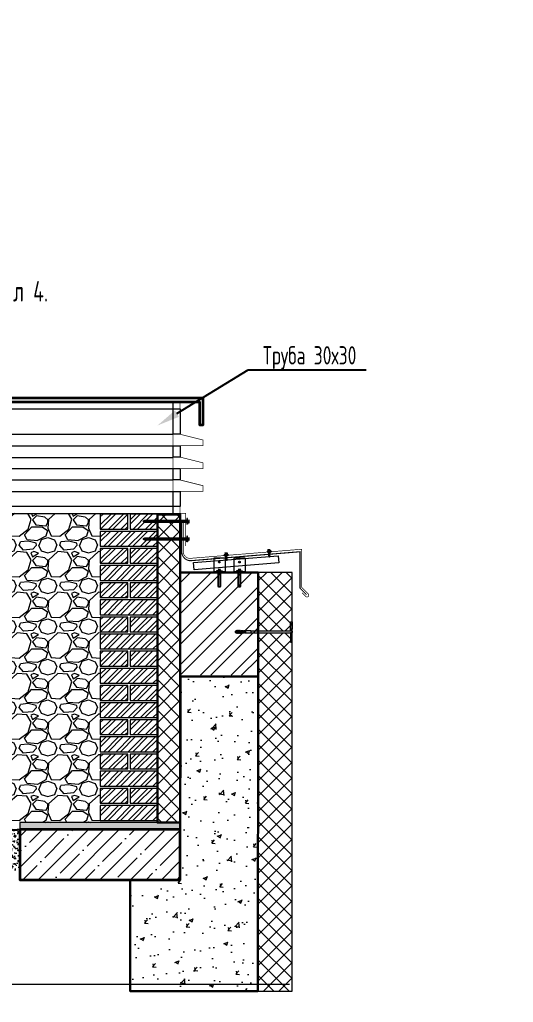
# Model space of a CAD drawing. Header units: millimetres. Extents: x -136099598 to 11807193, y 0 to 779331.
# Drawn here: x 839937 to 842098, y 371520 to 375821 of the extents above; entities that cross this region are included whole.
import ezdxf
from ezdxf import colors
from ezdxf.entities.mleader import LeaderData, LeaderLine
from ezdxf.math import Vec2, Vec3

# ---------------------------------------------------------------- set-up
doc = ezdxf.new("R2010")
doc.units = ezdxf.units.MM
doc.header["$MEASUREMENT"] = 0
doc.set_wipeout_variables(frame=1)
doc.linetypes.add('HIDDEN', pattern=[6, 4, -2])
doc.layers.get('0').update_dxf_attribs({"color": 250, "lineweight": 9})
for name, color, linetype, lineweight in [('28. АР_ФАСАД', 7, 'Continuous', 9), ('_0', 250, 'Continuous', 9), ('TN-ГИДРОИЗОЛЯЦИЯ БИТУМАЯ ВЕРХНЯЯ', 32, 'Continuous', 15), ('TN-МЕТАЛЛ КОНСТРУКЦИИ', 162, 'Continuous', 35), ('АР_стены', 250, 'Continuous', 30), ('АР_Тонкие', 250, 'Continuous', 5), ('Контуры', 7, 'Continuous', 9), ('Марки окон', 7, 'Continuous', 9), ('Общие ребра', 7, 'Continuous', 9), ('Штриховка в сечении', 7, 'Continuous', 18)]:
    doc.layers.add(name, color=color, linetype=linetype, lineweight=lineweight)
doc.styles.add('ISOCPEUR', font='isocpeur.ttf', dxfattribs={"width": 0.7})
pattern_1 = [(45, (895997.245, 627189.7), (-26.9407684, 26.9407684), []), (45, (895997.245, 627208.75), (-26.9407684, 26.9407684), [])]
pattern_2 = [(45, (895997.245, 627339.7), (-26.9407684, 26.9407684), []), (45, (895997.245, 627358.75), (-26.9407684, 26.9407684), [])]
pattern_3 = [(45, (895997.245, 627489.7), (-26.9407684, 26.9407684), []), (45, (895997.245, 627508.75), (-26.9407684, 26.9407684), [])]
pattern_4 = [(45, (895997.245, 627639.7), (-26.9407684, 26.9407684), []), (45, (895997.245, 627658.75), (-26.9407684, 26.9407684), [])]
pattern_5 = [(45, (895997.245, 627789.7), (-26.9407684, 26.9407684), []), (45, (895997.245, 627808.75), (-26.9407684, 26.9407684), [])]
pattern_6 = [(45, (895997.245, 627939.7), (-26.9407684, 26.9407684), []), (45, (895997.245, 627958.75), (-26.9407684, 26.9407684), [])]
pattern_7 = [(45, (895997.245, 628089.7), (-26.9407684, 26.9407684), []), (45, (895997.245, 628108.75), (-26.9407684, 26.9407684), [])]
pattern_8 = [(45, (895997.245, 628239.7), (-26.9407684, 26.9407684), []), (45, (895997.245, 628258.75), (-26.9407684, 26.9407684), [])]
pattern_9 = [(45, (895997.245, 628389.7), (-26.9407684, 26.9407684), []), (45, (895997.245, 628408.75), (-26.9407684, 26.9407684), [])]

# ---------------------------------------------------------------- blocks, each defined once
blk = doc.blocks.new('A$C430a6075')
for p, q in [((254.7, -25.9), (254.7, -37.1)), ((254.7, -102.8), (254.7, -114))]:
    blk.add_line(p, q)
for points in [[(249.9, -36.5), (61.8, -36.5), (56.8, -33.5), (56.8, -29.5), (61.8, -26.5), (249.9, -26.5)], [(252.9, -34.5), (62.3, -34.5), (58.8, -32.4), (58.8, -30.6), (62.3, -28.5), (252.9, -28.5)], [(249.9, -113.4), (61.8, -113.4), (56.8, -110.5), (56.8, -106.4), (61.8, -103.4), (249.9, -103.4)], [(252.9, -111.4), (62.3, -111.4), (58.8, -109.3), (58.8, -107.6), (62.3, -105.4), (252.9, -105.4)]]:
    blk.add_lwpolyline(points)
at = {"ltscale": 3}
for points in [[(249.9, -26.5), (249.9, -19.5), (246.5, -19.5), (246.5, -23)], [(249.9, -36.5), (249.9, -43.5), (246.5, -43.5), (246.5, -40)], [(249.9, -103.4), (249.9, -96.4), (246.5, -96.4), (246.5, -99.9)], [(249.9, -113.4), (249.9, -120.5), (246.5, -120.5), (246.5, -117)]]:
    blk.add_lwpolyline(points, dxfattribs=at)
for points in [[(255.9, -37.1), (255.9, -25.9), (254.7, -25.9), (252.9, -28.5), (252.9, -34.5), (254.7, -37.1)], [(255.9, -114), (255.9, -102.8), (254.7, -102.8), (252.9, -105.4), (252.9, -111.4), (254.7, -114)]]:
    blk.add_lwpolyline(points, close=True)
at = {"layer": 'TN-МЕТАЛЛ КОНСТРУКЦИИ', "color": 0, "const_width": 3}
blk.add_lwpolyline([(241.5, -139.8), (241.5, 3.1), (0, 3.1)], dxfattribs=at)
blk = doc.blocks.new('A$C6506a271')
for p, q in [((273.8, 92.8), (269.6, 91.1)), ((269.6, 91.1), (287.6, 92.7)), ((269.7, 90.5), (269.6, 91.1)), ((269.7, 90.5), (287.7, 92)), ((269.9, 90.5), (270.2, 87.8)), ((269.9, 90.5), (270.2, 87.8)), ((270.2, 87.8), (287.6, 89.3)), ((278.4, 94.6), (272.4, 94.1)), ((272.4, 94.1), (272.5, 92.7)), ((272.5, 92.7), (284.5, 93.8)), ((273.2, 99.5), (282.6, 100.3)), ((273.2, 99.5), (273.7, 94.2)), ((275.9, 85.7), (282.1, 88.4)), ((275.9, 85.7), (277, 87)), ((277, 87), (276.9, 88.4)), ((277, 87), (280.9, 88.3)), ((277.1, 85.8), (281, 87.1)), ((277.9, 99.9), (278.4, 94.6)), ((278.4, 94.6), (284.4, 95.1)), ((280.9, 88.3), (280.9, 88.8)), ((282.1, 88.4), (280.9, 88.3)), ((282.1, 88.4), (281, 87.1)), ((281.2, 85.4), (281, 87.1)), ((282.6, 100.3), (282.9, 96.2)), ((282.6, 100.3), (283, 95)), ((282.6, 100.3), (283, 95)), ((283.2, 93.7), (287.6, 92.7)), ((284.4, 95.1), (284.5, 93.8)), ((287.4, 92), (287.6, 89.3)), ((287.7, 92), (287.6, 92.7)), ((86.3, 77.7), (82.1, 76)), ((82.1, 76), (100.1, 77.6)), ((82.1, 75.4), (100.1, 76.9)), ((82.1, 75.4), (82.1, 76)), ((82.4, 75.4), (82.6, 72.7)), ((82.4, 75.4), (82.6, 72.7)), ((82.6, 72.7), (100.1, 74.2)), ((90.8, 79.5), (84.8, 78.9)), ((84.8, 78.9), (84.9, 77.6)), ((84.9, 77.6), (96.9, 78.7)), ((85.7, 84.4), (95, 85.2)), ((85.7, 84.4), (86.2, 79.1)), ((88.4, 70.6), (94.6, 73.3)), ((88.4, 70.6), (89.5, 71.9)), ((88.4, 70.6), (89.6, 70.7)), ((88.6, 67.6), (94.8, 70.4)), ((88.6, 67.6), (89.7, 68.9)), ((88.6, 67.6), (89.8, 67.7)), ((88.9, 64.7), (95.1, 67.4)), ((88.9, 64.7), (90, 66)), ((88.9, 64.7), (90.1, 64.8)), ((89.1, 61.8), (95.3, 64.5)), ((89.1, 61.8), (90.2, 63.1)), ((89.1, 61.8), (90.3, 61.9)), ((89.5, 71.9), (89.3, 73.3)), ((89.5, 71.9), (93.4, 73.2)), ((89.6, 70.7), (93.5, 72)), ((89.7, 68.9), (89.6, 70.7)), ((89.7, 68.9), (93.6, 70.3)), ((89.8, 67.7), (93.7, 69.1)), ((90, 66), (89.8, 67.7)), ((90, 66), (93.9, 67.3)), ((90.1, 64.8), (94, 66.1)), ((90.2, 63.1), (90.1, 64.8)), ((90.2, 63.1), (94.2, 64.4)), ((90.3, 61.9), (94.3, 63.2)), ((91.1, 52.7), (90.3, 61.9)), ((90.4, 84.8), (90.8, 79.5)), ((91.1, 52.7), (90.6, 59.3)), ((90.7, 58), (92, 58.1)), ((90.8, 79.5), (96.8, 80)), ((91.1, 52.7), (91.8, 52.8)), ((93.3, 51.5), (91.1, 52.7)), ((91.8, 52.8), (92, 58.1)), ((91.8, 52.8), (93.3, 51.5)), ((92.8, 59.8), (92, 58.1)), ((92.8, 60.3), (95.6, 61.6)), ((92.8, 60.3), (94.4, 61.4)), ((92.8, 60.3), (94.5, 60.3)), ((94.7, 58.4), (92.8, 59.8)), ((93.4, 73.2), (93.3, 73.6)), ((95.1, 53), (93.3, 51.5)), ((94.6, 73.3), (93.4, 73.2)), ((94.6, 73.3), (93.5, 72)), ((93.6, 70.3), (93.5, 72)), ((94.8, 70.4), (93.6, 70.3)), ((94.8, 70.4), (93.7, 69.1)), ((93.9, 67.3), (93.7, 69.1)), ((95.1, 67.4), (93.9, 67.3)), ((95.1, 67.4), (94, 66.1)), ((94.2, 64.4), (94, 66.1)), ((95.3, 64.5), (94.2, 64.4)), ((95.3, 64.5), (94.3, 63.2)), ((94.4, 61.4), (94.3, 63.2)), ((95.6, 61.6), (94.4, 61.4)), ((95.6, 61.6), (94.5, 60.3)), ((95.1, 53), (94.5, 60.3)), ((95, 85.2), (95.4, 81.1)), ((95, 85.2), (95.5, 79.9)), ((95, 85.2), (95.5, 79.9)), ((95.6, 78.6), (100.1, 77.6)), ((96.8, 80), (96.9, 78.7)), ((99.8, 76.9), (100.1, 74.2)), ((100.1, 76.9), (100.1, 77.6)), ((275.9, 85.7), (277.1, 85.8)), ((276.2, 82.7), (282.4, 85.5)), ((276.2, 82.7), (277.3, 84)), ((276.2, 82.7), (277.4, 82.9)), ((276.4, 79.8), (282.6, 82.5)), ((276.4, 79.8), (277.5, 81.1)), ((276.4, 79.8), (277.6, 79.9)), ((276.7, 76.9), (282.9, 79.6)), ((276.7, 76.9), (277.8, 78.2)), ((276.7, 76.9), (277.9, 77)), ((277.3, 84), (277.1, 85.8)), ((277.3, 84), (281.2, 85.4)), ((277.4, 82.9), (281.3, 84.2)), ((277.5, 81.1), (277.4, 82.9)), ((277.5, 81.1), (281.5, 82.4)), ((277.6, 79.9), (281.6, 81.2)), ((277.8, 78.2), (277.6, 79.9)), ((277.8, 78.2), (281.7, 79.5)), ((277.9, 77), (281.8, 78.3)), ((278.7, 67.8), (277.9, 77)), ((278.7, 67.8), (278.1, 74.5)), ((278.2, 73.1), (279.6, 73.2)), ((278.7, 67.8), (279.4, 67.9)), ((280.8, 66.6), (278.7, 67.8)), ((279.4, 67.9), (279.6, 73.2)), ((279.4, 67.9), (280.8, 66.6)), ((280.4, 74.9), (279.6, 73.2)), ((280.3, 75.4), (283.2, 76.7)), ((280.3, 75.4), (282, 76.6)), ((280.3, 75.4), (282.1, 75.4)), ((282.2, 73.5), (280.4, 74.9)), ((282.7, 68.1), (280.8, 66.6)), ((282.4, 85.5), (281.2, 85.4)), ((282.4, 85.5), (281.3, 84.2)), ((281.5, 82.4), (281.3, 84.2)), ((282.6, 82.5), (281.5, 82.4)), ((282.6, 82.5), (281.6, 81.2)), ((281.7, 79.5), (281.6, 81.2)), ((282.9, 79.6), (281.7, 79.5)), ((282.9, 79.6), (281.8, 78.3)), ((282, 76.6), (281.8, 78.3)), ((283.2, 76.7), (282, 76.6)), ((283.2, 76.7), (282.1, 75.4)), ((282.7, 68.1), (282.1, 75.4)), ((86.2, 2.4), (36.2, 2.4)), ((55.6, 11.5), (66.8, 11.5)), ((173.8, 2.4), (123.8, 2.4)), ((143.2, 11.5), (154.4, 11.5))]:
    blk.add_line(p, q)
at = {"linetype": 'HIDDEN', "ltscale": 25}
for p, q in [((86.2, 62.4), (36.2, 62.4)), ((36.2, 62.4), (36.2, -0.1)), ((86.2, 62.4), (86.2, -0.1)), ((173.8, 62.4), (123.8, 62.4)), ((123.8, 62.4), (123.8, -0.1)), ((173.8, 62.4), (173.8, -0.1))]:
    blk.add_line(p, q, dxfattribs=at)
at = {"ltscale": 5}
for p, q in [((36.2, -0.1), (86.2, -0.1)), ((123.8, -0.1), (173.8, -0.1))]:
    blk.add_line(p, q, dxfattribs=at)
for points in [[(-49, 11.1), (-51.7, 42.3), (318.3, 72.2), (321, 41)], [(66.8, 12.7), (55.6, 12.7), (55.6, 11.5), (58.2, 9.7), (64.2, 9.7), (66.8, 11.5)], [(154.4, 12.7), (143.2, 12.7), (143.2, 11.5), (145.8, 9.7), (151.8, 9.7), (154.4, 11.5)]]:
    blk.add_lwpolyline(points, close=True)
at = {"ltscale": 3}
for points in [[(56.2, 6.7), (49.1, 6.7), (49.1, 3.3), (52.6, 3.3)], [(66.2, 6.7), (73.2, 6.7), (73.2, 3.3), (69.7, 3.3)], [(143.8, 6.7), (136.8, 6.7), (136.8, 3.3), (140.3, 3.3)], [(153.8, 6.7), (160.9, 6.7), (160.9, 3.3), (157.3, 3.3)]]:
    blk.add_lwpolyline(points, dxfattribs=at)
for points in [[(66.2, 6.7), (66.2, -60.7), (63.2, -65.6), (59.1, -65.6), (56.2, -60.7), (56.2, 6.7)], [(64.2, 9.7), (64.2, -60.1), (62, -63.6), (60.3, -63.6), (58.2, -60.1), (58.2, 9.7)], [(153.8, 6.7), (153.8, -60.7), (150.8, -65.6), (146.8, -65.6), (143.8, -60.7), (143.8, 6.7)], [(151.8, 9.7), (151.8, -60.1), (149.7, -63.6), (147.9, -63.6), (145.8, -60.1), (145.8, 9.7)]]:
    blk.add_lwpolyline(points)
for centre in [(61.2, 44.6), (148.8, 44.6)]:
    blk.add_circle(centre, 3.75)
for centre in [(67.4, 60.5), (254.9, 75.6)]:
    blk.add_arc(centre, 27.4, 340.9671, 355.6233)
at = {"layer": 'TN-ГИДРОИЗОЛЯЦИЯ БИТУМАЯ ВЕРХНЯЯ', "color": 0, "linetype": 'HIDDEN', "ltscale": 5, "const_width": 4.79}
blk.add_lwpolyline([(442.6, -98.1), (414.1, -69.7), (414.1, 89.9), (-65.3, 50.6, -0.3987), (-103.3, 89), (-103.3, 221.5)], format="xyb", dxfattribs=at)
at = {"layer": 'TN-МЕТАЛЛ КОНСТРУКЦИИ', "color": 0}
blk.add_lwpolyline([(423.1, -89.3, 2.87, 2.87, 0), (440.5, -106.7, 2.87, 2.87, 0.7947), (451.3, -95.8, 2.87, 2.87, 0), (421, -65.5, 3, 3, 0), (421, 100.8, 2.87, 2.87, 0), (-68.7, 60.7, 2.87, 2.87, -0.392539), (-96.5, 89.2, 2.87, 2.87, 0), (-96.5, 221.5, 0, 0, 0)], format="xyseb", dxfattribs=at)
blk = doc.blocks.new('УЗЕЛ общий')
at = {"layer": 'АР_Тонкие'}
ml = blk.add_multileader_mtext('Standard', dxfattribs=at)
ml.set_content('\\pxqlsm1;Оконный блок из ПВХ профиля армированного (толщина профиля не менее 70 мм). Профиль ламинированный с двух сторон по RAL 7016.', color=256, style='ISOCPEUR')
ml.set_leader_properties()
ml.build(insert=Vec2(0, 0))
ml.multileader.update_dxf_attribs({"text_left_attachment_type": 6, "text_right_attachment_type": 6, "dogleg_length": 100, "arrow_head_size": 13.71})
ctx = ml.context
ctx.base_point, ctx.char_height, ctx.arrow_head_size, ctx.landing_gap_size, ctx.plane_origin, ctx.plane_x_axis = Vec3(465.06, -740.18), 13.71091, 13.71, 1.37, Vec3(-543.2, -1488.31), Vec3(-1, 0)
ctx.left_attachment, ctx.right_attachment = 6, 6
notes = []
notes.append((ctx, [(1, (1, 1, 0), (470.55, -740.18), (-1, 0), 5.48, [(0, [(601.11, -745.91)], 0, [])])]))
ctx.mtext.insert, ctx.mtext.width, ctx.mtext.defined_height, ctx.mtext.flow_direction = Vec3(48.6, -722.36), 415.2479, 107.1, 5
ml = blk.add_multileader_mtext('Standard', dxfattribs=at)
ml.set_content('\\pxsm1,ql;Герметик', color=256, style='ISOCPEUR')
ml.set_leader_properties()
ml.build(insert=Vec2(0, 0))
ml.multileader.update_dxf_attribs({"text_left_attachment_type": 6, "text_right_attachment_type": 6, "dogleg_length": 100, "arrow_head_size": 13.71})
ctx = ml.context
ctx.base_point, ctx.char_height, ctx.arrow_head_size, ctx.landing_gap_size, ctx.plane_origin, ctx.plane_x_axis = Vec3(513.93, -789.01), 13.7109, 13.71, 1.37, Vec3(-822.15, -1577.03), Vec3(-1, 0)
ctx.left_attachment, ctx.right_attachment = 6, 6
notes.append((ctx, [(1, (1, 1, 0), (519.42, -789.01), (-1, 0), 5.48, [(0, [(567.76, -890.5)], 0, [])])]))
ctx.mtext.insert, ctx.mtext.width, ctx.mtext.defined_height, ctx.mtext.flow_direction = Vec3(457.85, -771.19), 269.5573, 36.25, 5
ml = blk.add_multileader_mtext('Standard', dxfattribs=at)
ml.set_content('\\pxsm1,ql;Монтажная пена', color=256, style='ISOCPEUR')
ml.set_leader_properties()
ml.build(insert=Vec2(0, 0))
ml.multileader.update_dxf_attribs({"text_left_attachment_type": 6, "text_right_attachment_type": 6, "dogleg_length": 100, "arrow_head_size": 13.71})
ctx = ml.context
ctx.base_point, ctx.char_height, ctx.arrow_head_size, ctx.landing_gap_size, ctx.plane_origin, ctx.plane_x_axis = Vec3(510.29, -833.96), 13.7109, 13.71, 1.37, Vec3(-840.83, -1608.73), Vec3(-1, 0)
ctx.left_attachment, ctx.right_attachment = 6, 6
notes.append((ctx, [(1, (1, 1, 0), (515.78, -833.96), (-1, 0), 5.48, [(0, [(571.2, -930.36)], 0, [])])]))
ctx.mtext.insert, ctx.mtext.width, ctx.mtext.defined_height, ctx.mtext.flow_direction = Vec3(409.11, -817.51), 269.5573, 36.25, 5
ml = blk.add_multileader_mtext('Standard', dxfattribs=at)
ml.set_content('\\pxsm1,ql;Подоконная доска', color=256, style='ISOCPEUR')
ml.set_leader_properties()
ml.build(insert=Vec2(0, 0))
ml.multileader.update_dxf_attribs({"text_left_attachment_type": 6, "text_right_attachment_type": 6, "dogleg_length": 100, "arrow_head_size": 13.71})
ctx = ml.context
ctx.base_point, ctx.char_height, ctx.arrow_head_size, ctx.landing_gap_size, ctx.plane_origin, ctx.plane_x_axis = Vec3(296.69, -851.83), 13.7109, 13.71, 1.37, Vec3(-907.95, -1631.45), Vec3(-1, 0)
ctx.left_attachment, ctx.right_attachment = 6, 6
notes.append((ctx, [(1, (1, 1, 0), (302.17, -851.83), (-1, 0), 5.48, [(0, [(457.85, -895.69)], 0, [])])]))
ctx.mtext.insert, ctx.mtext.width, ctx.mtext.defined_height, ctx.mtext.flow_direction = Vec3(188.78, -835.38), 269.5573, 36.25, 5
for ctx, leaders in notes:
    for number, flags, end, landing, length, lines in leaders:
        leader = LeaderData()
        leader.index, (leader.has_last_leader_line, leader.has_dogleg_vector, leader.attachment_direction) = number, flags
        leader.last_leader_point, leader.dogleg_vector, leader.dogleg_length = Vec3(end), Vec3(landing), length
        for number, points, colour, breaks in lines:
            line = LeaderLine()
            line.index, line.vertices, line.color, line.breaks = number, Vec3.list(points), colors.encode_raw_color(colour), breaks
            leader.lines.append(line)
        ctx.leaders.append(leader)

msp = doc.modelspace()

# ---------------------------------------------------------------- hatches: boundary and pattern name
h = msp.add_hatch()
h.set_pattern_fill('STEEL', color=256, scale=12)
h.set_pattern_definition(pattern_9)
h.paths.add_polyline_path([(840410.157, 373591.405), (840410.157, 373656.405), (840290.157, 373656.405), (840290.157, 373591.405)])
h = msp.add_hatch()
h.set_pattern_fill('STEEL', color=256, scale=12)
h.set_pattern_definition(pattern_9)
h.paths.add_polyline_path([(840540.157, 373591.405), (840540.157, 373656.405), (840420.157, 373656.405), (840420.157, 373591.405)])
h = msp.add_hatch()
h.set_pattern_fill('NET', color=256, scale=15, angle=45)
h.set_pattern_definition([(45, (446558.834, 4078338.436), (-33.67596045, 33.67596045), []), (135, (446558.834, 4078338.436), (-33.67596045, -33.67596045), [])])
h.paths.add_polyline_path([(840640.157, 372306.687), (840640.157, 373655.769), (840540.157, 373655.769), (840540.157, 372306.687)])
h = msp.add_hatch()
h.set_pattern_fill('STEEL', color=256, scale=12)
h.set_pattern_definition([(45, (895997.245, 628389.7), (-26.9407684, 26.9407684), []), (45, (895997.245, 628408.75), (-26.9407684, 26.9407684), [])])
h.paths.add_polyline_path([(840540.157, 373516.405), (840540.157, 373581.405), (840290.157, 373581.405), (840290.157, 373516.405)])
h = msp.add_hatch()
h.set_pattern_fill('STEEL', color=256, scale=12)
h.set_pattern_definition(pattern_8)
h.paths.add_polyline_path([(840410.157, 373441.405), (840410.157, 373506.405), (840290.157, 373506.405), (840290.157, 373441.405)])
h = msp.add_hatch()
h.set_pattern_fill('STEEL', color=256, scale=12)
h.set_pattern_definition(pattern_8)
h.paths.add_polyline_path([(840540.157, 373441.405), (840540.157, 373506.405), (840420.157, 373506.405), (840420.157, 373441.405)])
h = msp.add_hatch()
h.set_pattern_fill('STEEL', color=256, scale=12)
h.set_pattern_definition([(45, (895997.245, 628239.7), (-26.9407684, 26.9407684), []), (45, (895997.245, 628258.75), (-26.9407684, 26.9407684), [])])
h.paths.add_polyline_path([(840540.157, 373366.405), (840540.157, 373431.405), (840290.157, 373431.405), (840290.157, 373366.405)])
h = msp.add_hatch()
h.set_pattern_fill('NET', color=256, scale=15, angle=45)
h.set_pattern_definition([(45, (445166.19, 4078338.436), (-33.67596045, 33.67596045), []), (135, (445166.19, 4078338.436), (-33.67596045, -33.67596045), [])])
h.paths.add_polyline_path([(841130.157, 371568.986), (841130.157, 373401.405), (840980.157, 373401.405), (840980.157, 371568.986)])
h = msp.add_hatch()
h.set_pattern_fill('STEEL', color=256, scale=12)
h.set_pattern_definition(pattern_7)
h.paths.add_polyline_path([(840410.157, 373291.405), (840410.157, 373356.405), (840290.157, 373356.405), (840290.157, 373291.405)])
h = msp.add_hatch()
h.set_pattern_fill('STEEL', color=256, scale=12)
h.set_pattern_definition(pattern_7)
h.paths.add_polyline_path([(840540.157, 373291.405), (840540.157, 373356.405), (840420.157, 373356.405), (840420.157, 373291.405)])
h = msp.add_hatch()
h.set_pattern_fill('STEEL', color=256, scale=12)
h.set_pattern_definition([(45, (895997.245, 628089.7), (-26.9407684, 26.9407684), []), (45, (895997.245, 628108.75), (-26.9407684, 26.9407684), [])])
h.paths.add_polyline_path([(840540.157, 373216.405), (840540.157, 373281.405), (840290.157, 373281.405), (840290.157, 373216.405)])
h = msp.add_hatch()
h.set_pattern_fill('STEEL', color=256, scale=12)
h.set_pattern_definition(pattern_6)
h.paths.add_polyline_path([(840410.157, 373141.405), (840410.157, 373206.405), (840290.157, 373206.405), (840290.157, 373141.405)])
h = msp.add_hatch()
h.set_pattern_fill('STEEL', color=256, scale=12)
h.set_pattern_definition(pattern_6)
h.paths.add_polyline_path([(840540.157, 373141.405), (840540.157, 373206.405), (840420.157, 373206.405), (840420.157, 373141.405)])
h = msp.add_hatch()
h.set_pattern_fill('STEEL', color=256, scale=12)
h.set_pattern_definition([(45, (895997.245, 627939.7), (-26.9407684, 26.9407684), []), (45, (895997.245, 627958.75), (-26.9407684, 26.9407684), [])])
h.paths.add_polyline_path([(840540.157, 373066.405), (840540.157, 373131.405), (840290.157, 373131.405), (840290.157, 373066.405)])
h = msp.add_hatch()
h.set_pattern_fill('STEEL', color=256, scale=12)
h.set_pattern_definition(pattern_5)
h.paths.add_polyline_path([(840410.157, 372991.405), (840410.157, 373056.405), (840290.157, 373056.405), (840290.157, 372991.405)])
h = msp.add_hatch()
h.set_pattern_fill('STEEL', color=256, scale=12)
h.set_pattern_definition(pattern_5)
h.paths.add_polyline_path([(840540.157, 372991.405), (840540.157, 373056.405), (840420.157, 373056.405), (840420.157, 372991.405)])
h = msp.add_hatch()
h.set_pattern_fill('STEEL', color=256, scale=12)
h.set_pattern_definition([(45, (895997.245, 627789.7), (-26.9407684, 26.9407684), []), (45, (895997.245, 627808.75), (-26.9407684, 26.9407684), [])])
h.paths.add_polyline_path([(840540.157, 372916.405), (840540.157, 372981.405), (840290.157, 372981.405), (840290.157, 372916.405)])
h = msp.add_hatch()
h.set_pattern_fill('STEEL', color=256, scale=12)
h.set_pattern_definition(pattern_4)
h.paths.add_polyline_path([(840410.157, 372841.405), (840410.157, 372906.405), (840290.157, 372906.405), (840290.157, 372841.405)])
h = msp.add_hatch()
h.set_pattern_fill('STEEL', color=256, scale=12)
h.set_pattern_definition(pattern_4)
h.paths.add_polyline_path([(840540.157, 372841.405), (840540.157, 372906.405), (840420.157, 372906.405), (840420.157, 372841.405)])
h = msp.add_hatch()
h.set_pattern_fill('STEEL', color=256, scale=12)
h.set_pattern_definition([(45, (895997.245, 627639.7), (-26.9407684, 26.9407684), []), (45, (895997.245, 627658.75), (-26.9407684, 26.9407684), [])])
h.paths.add_polyline_path([(840540.157, 372766.405), (840540.157, 372831.405), (840290.157, 372831.405), (840290.157, 372766.405)])
h = msp.add_hatch()
h.set_pattern_fill('STEEL', color=256, scale=12)
h.set_pattern_definition(pattern_3)
h.paths.add_polyline_path([(840410.157, 372691.405), (840410.157, 372756.405), (840290.157, 372756.405), (840290.157, 372691.405)])
h = msp.add_hatch()
h.set_pattern_fill('STEEL', color=256, scale=12)
h.set_pattern_definition(pattern_3)
h.paths.add_polyline_path([(840540.157, 372691.405), (840540.157, 372756.405), (840420.157, 372756.405), (840420.157, 372691.405)])
h = msp.add_hatch()
h.set_pattern_fill('STEEL', color=256, scale=12)
h.set_pattern_definition(pattern_3)
h.paths.add_polyline_path([(840540.157, 372616.405), (840540.157, 372681.405), (840290.157, 372681.405), (840290.157, 372616.405)])
h = msp.add_hatch()
h.set_pattern_fill('STEEL', color=256, scale=12)
h.set_pattern_definition(pattern_2)
h.paths.add_polyline_path([(840410.157, 372541.405), (840410.157, 372606.405), (840290.157, 372606.405), (840290.157, 372541.405)])
h = msp.add_hatch()
h.set_pattern_fill('STEEL', color=256, scale=12)
h.set_pattern_definition(pattern_2)
h.paths.add_polyline_path([(840540.157, 372541.405), (840540.157, 372606.405), (840420.157, 372606.405), (840420.157, 372541.405)])
h = msp.add_hatch()
h.set_pattern_fill('STEEL', color=256, scale=12)
h.set_pattern_definition(pattern_2)
h.paths.add_polyline_path([(840540.157, 372466.405), (840540.157, 372531.405), (840290.157, 372531.405), (840290.157, 372466.405)])
h = msp.add_hatch()
h.set_pattern_fill('STEEL', color=256, scale=12)
h.set_pattern_definition(pattern_1)
h.paths.add_polyline_path([(840410.157, 372391.405), (840410.157, 372456.405), (840290.157, 372456.405), (840290.157, 372391.405)])
h = msp.add_hatch()
h.set_pattern_fill('STEEL', color=256, scale=12)
h.set_pattern_definition(pattern_1)
h.paths.add_polyline_path([(840540.157, 372391.405), (840540.157, 372456.405), (840420.157, 372456.405), (840420.157, 372391.405)])
h = msp.add_hatch()
h.set_pattern_fill('STEEL', color=256, scale=12)
h.set_pattern_definition(pattern_1)
h.paths.add_polyline_path([(840540.157, 372316.405), (840540.157, 372381.405), (840290.157, 372381.405), (840290.157, 372316.405)])
at = {"layer": '28. АР_ФАСАД'}
h = msp.add_hatch(dxfattribs=at)
h.set_pattern_fill('AR-CONC', color=256, style=0)
h.set_pattern_definition([(50, (445356.19, 4078308.44), (182.184669, -15.9390855), [19.05, -209.55]), (355, (445356.2, 4078308.44), (-35.243421, 191.056845), [15.24, -167.640584]), (100.4514447, (445371.37, 4078307.1), (146.941247, 175.117752), [16.190009, -178.090245]), (46.1842, (445356.2, 4078359.24), (271.079041, -42.042328), [28.575, -314.325]), (96.635558, (445378.78, 4078355.73), (237.404134, 247.426125), [24.285023, -267.135608]), (351.184151, (445356.2, 4078359.24), (237.404134, 247.426125), [22.859967, -251.459732]), (21, (445381.59, 4078346.54), (151.614391, -102.265198), [19.05, -209.55]), (326, (445381.6, 4078346.54), (61.802028, 184.187966), [15.24, -167.64]), (71.451445, (445394.23, 4078338.01), (213.416419, 81.922769), [16.190009, -178.089938]), (37.5, (445356.19, 4078308.436), (3.0886033, 84.5550389), [0, -165.608, 0, -170.18, 0, -168.275]), (7.5, (445356.19, 4078308.44), (66.8196625, 100.1805748), [0, -97.028, 0, -161.798, 0, -64.135]), (327.5, (445299.55, 4078308.436), (135.5905952, -5.728744), [0, -63.5, 0, -198.12, 0, -262.89]), (317.5, (445274.15, 4078308.44), (148.1291814, 25.426491), [0, -82.55, 0, -131.572, 0, -186.69])])
h.paths.add_polyline_path([(840420.157, 371568.986), (840980.157, 371568.986), (840980.157, 372946.922), (840640.16, 372946.451), (840643.88, 372276.234), (840643.88, 372056.234), (840420.157, 372056.687)])
at = {"layer": '28. АР_ФАСАД', "ltscale": 3}
h = msp.add_hatch(dxfattribs=at)
h.set_pattern_fill('ANSI35', color=256, scale=15, style=0)
h.set_pattern_definition([(45, (231421.3, 336220.07), (-67.351921, 67.351921), []), (45, (231488.65, 336220.07), (-67.351921, 67.351921), [119.0625, -23.8125, 0, -23.8125])])
h.paths.add_polyline_path([(840640.157, 372056.687), (840640.157, 372276.687), (839937.515, 372276.687), (839937.515, 372056.687)])
at = {"layer": 'Штриховка в сечении', "lineweight": 5, "transparency": 33554636}
h = msp.add_hatch(dxfattribs=at)
h.set_pattern_fill('GRAVEL', color=256, scale=7)
h.set_pattern_definition([(228.0127875, (445294.208, 4078516.236), (-1422.40000011, -1600.1999999), [23.920501, -2368.133855]), (184.969741, (445278.206, 4078498.456), (2133.599999156, 177.800010129), [41.04833, -4063.7834225]), (132.5104471, (445237.312, 4078494.9), (1778.00000075, -1955.799999317), [28.943706, -2865.430596]), (267.273689, (445167.97, 4078450.45), (177.800000372, 3555.999999981), [37.380316, -3700.65062]), (292.83365418, (445166.192, 4078413.112), (-889.000000074, 2133.599999969), [36.654359, -3628.786542]), (357.273689, (445180.416, 4078379.33), (-3555.999999981, 177.800000372), [37.380316, -3700.65062]), (37.69424047, (445217.754, 4078377.552), (-2311.399999898, -1778.000000133), [49.433556, -4893.918072]), (72.25532837, (445256.87, 4078407.778), (1244.600000335, 3911.599999894), [46.670366, -4620.367962]), (121.42956562, (445271.094, 4078452.228), (-1422.400000202, 2311.399999876), [37.50691, -3713.188199]), (175.2363583, (445251.536, 4078484.232), (1955.79999997, -177.80000031), [42.81993, -2098.1755865]), (222.3974378, (445208.864, 4078487.788), (-2133.599999932, -1955.8000000745), [55.375454, -5482.174076]), (138.81407483, (445343.992, 4078448.672), (-1244.599999925, 1066.80000009), [18.900318, -1871.139608]), (171.4692344, (445329.768, 4078461.118), (2311.400000062, -355.599999597), [35.957739, -3559.82473]), (225, (445294.21, 4078466.45), (-2e-14, -177.8), [25.144654, -226.302518]), (203.1985905, (445281.762, 4078487.788), (889.00000002, 355.59999994), [13.540892, -1340.543566]), (291.8014095, (445269.316, 4078482.454), (-177.80000004, 533.4), [19.149593, -938.332709]), (30.9637565, (445276.428, 4078464.674), (533.40000001, 355.59999998), [31.102376, -1005.640871]), (161.5650512, (445303.1, 4078480.676), (355.6, -177.8), [22.4901, -539.762868]), (16.38954033, (445166.192, 4078482.454), (1778, 533.4), [31.50616, -3119.117867]), (70.34617594, (445196.418, 4078491.344), (-711.200000065, -1955.799999977), [26.431926, -2616.7550975]), (293.1985905, (445303.098, 4078516.236), (-355.59999994, 889.00000002), [27.081607, -1327.002851]), (343.61045967, (445313.766, 4078491.344), (-1778.000000037, 533.399999876), [31.50616, -3119.117867]), (339.4439548, (445166.192, 4078372.218), (-889, 355.6), [30.382464, -1488.741402]), (294.7751406, (445194.64, 4078361.55), (-889.00000106, 1955.79999952), [25.457048, -2520.251537]), (66.8014095, (445304.876, 4078338.436), (355.59999994, 889.00000002), [27.081607, -1327.002851]), (17.35402464, (445315.544, 4078363.328), (-2311.399999954, -711.20000015), [29.804792, -2950.666319]), (69.4439548, (445217.754, 4078338.436), (-355.60000001, -889), [15.191232, -1503.932634]), (101.3099325, (445294.208, 4078338.436), (-177.8, 711.2), [9.066022, -897.5396475]), (165.9637565, (445292.43, 4078347.326), (533.4, -177.8), [36.654359, -696.433821]), (186.00900596, (445256.87, 4078356.216), (1777.99999999, 177.800000093), [33.96869, -3362.8955404]), (303.6900675, (445276.43, 4078448.67), (-177.8, 355.6), [25.642672, -615.424345]), (353.1572266, (445290.652, 4078427.336), (3022.600000019, -355.599999842), [44.768973, -4432.1206346]), (60.9453959, (445335.102, 4078422.002), (-711.20000002, -1244.59999999), [18.305577, -1812.257462]), (90, (445344, 4078438), (-177.8, 177.8), [10.668, -167.132]), (120.25643716, (445253.314, 4078361.55), (711.199999913, -1244.60000005), [24.700687, -2445.375854]), (48.0127875, (445240.868, 4078382.886), (1422.400000117, 1600.199999896), [47.841002, -2344.213354]), (0, (445272.87, 4078418.45), (177.8, 177.8), [46.228, -131.572]), (325.3048465, (445319.1, 4078418.446), (1778.000000674, -1244.599999038), [28.112669, -2783.152171]), (254.0546041, (445342.214, 4078402.444), (-177.79999999, -711.2), [25.888036, -1268.515503]), (207.64597536, (445335.102, 4078377.552), (-3378.200000124, -1777.999999764), [42.150157, -4172.87251]), (175.42607874, (445297.764, 4078357.994), (-2311.4, 177.8), [44.592062, -4414.609252])])
h.paths.add_polyline_path([(839892.559, 372306.687), (840290.434, 372306.687), (840290.434, 373659.768), (839892.559, 373659.768)])
at = {"layer": 'Штриховка в сечении', "transparency": 33554636}
h = msp.add_hatch(dxfattribs=at)
h.set_pattern_fill('AR-SAND', color=256, scale=0.3)
h.set_pattern_definition([(37.5, (438302.329, 4065944.813), (-0.48000939, 14.68239712), [0, -11.5824, 0, -12.954, 0, -12.3825]), (7.5, (438302.329, 4065944.813), (13.48569849, 21.50475302), [0, -6.2484, 0, -10.4394, 0, -4.0005]), (327.5, (438292.956, 4065944.813), (23.729771107, 0.04311554), [0, -3.81, 0, -13.716, 0, -17.907]), (317.5, (438292.956, 4065944.813), (22.90669357, 6.6878797), [0, -1.905, 0, -8.9916, 0, -10.287])])
h.paths.add_polyline_path([(840640.172, 372276.783), (840640.143, 372306.783), (839937.515, 372306.864), (839937.515, 372276.864)])
at = {"layer": 'Штриховка в сечении', "ltscale": 3, "transparency": 33554636}
h = msp.add_hatch(dxfattribs=at)
h.set_pattern_fill('AR-SAND', color=256, scale=0.5)
h.set_pattern_definition([(37.5, (231078.263, 358098.612), (-0.80001565, 24.47066187), [0, -19.304, 0, -21.59, 0, -20.6375]), (7.5, (231078.263, 358098.612), (22.4761642, 35.841255), [0, -10.414, 0, -17.399, 0, -6.6675]), (327.5, (231062.642, 358098.612), (39.5496185, 0.0718592), [0, -6.35, 0, -22.86, 0, -29.845]), (317.5, (231062.642, 358098.612), (38.1778226, 11.1464662), [0, -3.175, 0, -14.986, 0, -17.145])])
edge = h.paths.add_edge_path()
edge.add_line((839937.596, 372096.961), (839937.515, 372276.687))
edge.add_arc((839915.037, 372362.11), 88.331, 255.257539, 284.742457, ccw=False)
edge.add_line((839892.559, 372276.687), (839892.507, 372096.961))
edge.add_line((839892.507, 372096.961), (839937.596, 372096.961))

# ---------------------------------------------------------------- linework, layer by layer
at = {"ltscale": 3}
for points in [[(839145.196, 374148.1), (839145.196, 374118.1), (840608.907, 374118.1), (840608.907, 374148.1)], [(840608.907, 374118.1), (840638.907, 374118.1), (840638.907, 374006.325), (840608.907, 374006.325)], [(840608.907, 373956.325), (840638.907, 373956.325), (840638.907, 373906.325), (840608.907, 373906.325)], [(840608.907, 373856.325), (840638.907, 373856.325), (840638.907, 373806.325), (840608.907, 373806.325)], [(840608.907, 373756.325), (840638.907, 373756.325), (840638.907, 373689.768), (840608.907, 373689.768)], [(839145.196, 373689.768), (839145.196, 373659.768), (840608.907, 373659.768), (840608.907, 373689.768)]]:
    msp.add_lwpolyline(points, close=True, dxfattribs=at)
at = {"ltscale": 3, "const_width": 3}
for points in [[(840608.907, 374118.1), (840638.907, 374118.1), (840638.907, 374148.1), (840608.907, 374148.1)], [(840608.907, 374006.325), (840638.907, 374006.325), (840738.907, 373981.325), (840738.907, 373956.325), (840608.907, 373956.325)], [(840608.907, 373906.325), (840638.907, 373906.325), (840738.907, 373881.325), (840738.907, 373856.325), (840608.907, 373856.325)], [(840608.907, 373806.325), (840638.907, 373806.325), (840738.907, 373781.325), (840738.907, 373756.325), (840608.907, 373756.325)], [(840608.907, 373659.768), (840638.907, 373659.768), (840638.907, 373689.768), (840608.907, 373689.768)]]:
    msp.add_lwpolyline(points, close=True, dxfattribs=at)
at = {"ltscale": 3}
for points in [[(839175.196, 374006.325), (840608.907, 374006.325)], [(839175.196, 373956.325), (840608.907, 373956.325)], [(839175.196, 373903.934), (840608.907, 373903.934)], [(839175.196, 373856.325), (840608.907, 373856.325)], [(839175.196, 373806.325), (840608.907, 373806.325)], [(839175.196, 373756.325), (840608.907, 373756.325)]]:
    msp.add_lwpolyline(points, dxfattribs=at)
for points in [[(840410.157, 373656.405), (840290.157, 373656.405), (840290.157, 373591.405), (840410.157, 373591.405)], [(840540.157, 373656.405), (840420.157, 373656.405), (840420.157, 373591.405), (840540.157, 373591.405)], [(840540.157, 373581.405), (840290.157, 373581.405), (840290.157, 373516.405), (840540.157, 373516.405)], [(840410.157, 373506.405), (840290.157, 373506.405), (840290.157, 373441.405), (840410.157, 373441.405)], [(840540.157, 373506.405), (840420.157, 373506.405), (840420.157, 373441.405), (840540.157, 373441.405)], [(840540.157, 373431.405), (840290.157, 373431.405), (840290.157, 373366.405), (840540.157, 373366.405)], [(840410.157, 373356.405), (840290.157, 373356.405), (840290.157, 373291.405), (840410.157, 373291.405)], [(840540.157, 373356.405), (840420.157, 373356.405), (840420.157, 373291.405), (840540.157, 373291.405)], [(840540.157, 373281.405), (840290.157, 373281.405), (840290.157, 373216.405), (840540.157, 373216.405)], [(840410.157, 373206.405), (840290.157, 373206.405), (840290.157, 373141.405), (840410.157, 373141.405)], [(840540.157, 373206.405), (840420.157, 373206.405), (840420.157, 373141.405), (840540.157, 373141.405)], [(840540.157, 373131.405), (840290.157, 373131.405), (840290.157, 373066.405), (840540.157, 373066.405)], [(840410.157, 373056.405), (840290.157, 373056.405), (840290.157, 372991.405), (840410.157, 372991.405)], [(840540.157, 373056.405), (840420.157, 373056.405), (840420.157, 372991.405), (840540.157, 372991.405)], [(840540.157, 372981.405), (840290.157, 372981.405), (840290.157, 372916.405), (840540.157, 372916.405)], [(840410.157, 372906.405), (840290.157, 372906.405), (840290.157, 372841.405), (840410.157, 372841.405)], [(840540.157, 372906.405), (840420.157, 372906.405), (840420.157, 372841.405), (840540.157, 372841.405)], [(840540.157, 372831.405), (840290.157, 372831.405), (840290.157, 372766.405), (840540.157, 372766.405)], [(840410.157, 372756.405), (840290.157, 372756.405), (840290.157, 372691.405), (840410.157, 372691.405)], [(840540.157, 372756.405), (840420.157, 372756.405), (840420.157, 372691.405), (840540.157, 372691.405)], [(840540.157, 372681.405), (840290.157, 372681.405), (840290.157, 372616.405), (840540.157, 372616.405)], [(840410.157, 372606.405), (840290.157, 372606.405), (840290.157, 372541.405), (840410.157, 372541.405)], [(840540.157, 372606.405), (840420.157, 372606.405), (840420.157, 372541.405), (840540.157, 372541.405)], [(840540.157, 372531.405), (840290.157, 372531.405), (840290.157, 372466.405), (840540.157, 372466.405)], [(840410.157, 372456.405), (840290.157, 372456.405), (840290.157, 372391.405), (840410.157, 372391.405)], [(840540.157, 372456.405), (840420.157, 372456.405), (840420.157, 372391.405), (840540.157, 372391.405)], [(840540.157, 372381.405), (840290.157, 372381.405), (840290.157, 372316.405), (840540.157, 372316.405)]]:
    msp.add_lwpolyline(points, close=True)
at = {"lineweight": 20}
msp.add_lwpolyline([(841130.157, 371568.986), (841130.157, 373401.405), (840980.157, 373401.405), (840980.157, 371568.986), (841130.157, 371568.986)], close=True, dxfattribs=at)
at = {"lineweight": 30}
msp.add_lwpolyline([(840980.157, 371568.986), (840980.382, 372946.687), (840640.382, 372946.687), (840640.157, 372056.687), (840640.157, 372056.687), (840420.157, 372056.687), (840420.157, 371568.986)], close=True, dxfattribs=at)
at = {"lineweight": 30, "ltscale": 3}
msp.add_lwpolyline([(839892.559, 372276.687, 0.12936675), (839937.515, 372276.687)], format="xyb", dxfattribs=at)
at = {"layer": 'TN-МЕТАЛЛ КОНСТРУКЦИИ', "color": 0}
msp.add_lwpolyline([(839045.196, 374048.165), (839061.461, 374048.165), (839061.461, 374148.1), (840723.892, 374148.1), (840723.892, 374048.165), (840740.157, 374048.165), (840740.157, 374164.365), (839045.196, 374164.365)], close=True, dxfattribs=at)
at = {"layer": 'Контуры'}
msp.add_lwpolyline([(837716.955, 371598.986), (839367.944, 371598.986), (839367.944, 371519.727), (839459.029, 371682.959), (839459.029, 371598.986), (841118.051, 371598.986)], dxfattribs=at)
at = {"layer": 'Общие ребра', "lineweight": 35}
msp.add_lwpolyline([(840640.157, 372276.687), (839937.515, 372276.687), (839937.515, 372056.687), (840640.157, 372056.687)], close=True, dxfattribs=at)
at = {"layer": 'Штриховка в сечении', "lineweight": 30}
msp.add_lwpolyline([(840640.157, 372306.687), (840640.157, 373655.769), (840540.157, 373655.769), (840540.157, 372306.687)], close=True, dxfattribs=at)
at = {"layer": 'Штриховка в сечении', "lineweight": 13}
msp.add_lwpolyline([(839937.606, 372276.687), (840640.157, 372276.687), (840640.157, 372306.879), (839937.606, 372306.879)], close=True, dxfattribs=at)

# ---------------------------------------------------------------- block references
at = {"layer": '_0', "xscale": 18.233658215449, "yscale": 18.233658215449, "zscale": 18.233658215449}
msp.add_blockref('УЗЕЛ общий', (794076.627, 388966.184), dxfattribs=at)
at = {"layer": 'Марки окон', "linetype": 'ByBlock', "lineweight": 40, "ltscale": 300}
for name, p in [('A$C430a6075', (840422.467, 373656.405)), ('A$C6506a271', (840750.018, 373402.19))]:
    msp.add_blockref(name, p, dxfattribs=at)

# ---------------------------------------------------------------- texts
at = {"insert": (839790.995, 374677.185), "char_height": 120, "width": 1628.87243, "attachment_point": 1, "style": 'ISOCPEUR'}
msp.add_mtext('{\\H0.75x;Узел 4.}', dxfattribs=at)

# ---------------------------------------------------------------- leaders
ml = msp.add_multileader_mtext('Standard')
ml.set_content('Колпак на шахту', color=256, style='ISOCPEUR')
ml.set_leader_properties()
ml.build(insert=Vec2(0, 0))
ml.multileader.update_dxf_attribs({"text_left_attachment_type": 5, "text_right_attachment_type": 6, "dogleg_length": 60.192, "arrow_head_size": 100})
ctx = ml.context
ctx.base_point, ctx.char_height, ctx.arrow_head_size, ctx.landing_gap_size, ctx.plane_origin = Vec3(838898.899, 374400.393), 80, 100, 4, Vec3(842113.481, 379887.399)
ctx.left_attachment, ctx.right_attachment = 5, 6
notes = []
notes.append((ctx, [(1, (1, 1, 0), (839577.491, 374400.393), (-1, 0), 60.192, [(0, [(839842.677, 374164.365)], 0, [])])]))
ctx.mtext.insert, ctx.mtext.width, ctx.mtext.defined_height, ctx.mtext.flow_direction = Vec3(838772.099, 374504.393), 1599.42902, 136.898, 5
ml = msp.add_multileader_mtext('Standard')
ml.set_content('Труба 30х30', color=256, style='ISOCPEUR')
ml.set_leader_properties()
ml.build(insert=Vec2(0, 0))
ml.multileader.update_dxf_attribs({"text_left_attachment_type": 5, "text_right_attachment_type": 6, "dogleg_length": 60.192, "arrow_head_size": 100})
ctx = ml.context
ctx.base_point, ctx.char_height, ctx.arrow_head_size, ctx.landing_gap_size, ctx.plane_origin = Vec3(840997.299, 374287.799), 80, 100, 4, Vec3(843103.999, 380007.669)
ctx.left_attachment, ctx.right_attachment = 5, 6
notes.append((ctx, [(0, (1, 1, 0), (840937.107, 374287.799), (1, 0), 60.192, [(0, [(840540.157, 374044.461)], 0, [])])]))
ctx.mtext.insert, ctx.mtext.width, ctx.mtext.defined_height, ctx.mtext.flow_direction = Vec3(841001.299, 374391.799), 2829.79618, 136.898, 5
ml = msp.add_multileader_mtext('Standard')
ml.set_content('Вентканал', color=256, style='ISOCPEUR')
ml.set_leader_properties()
ml.build(insert=Vec2(0, 0))
ml.multileader.update_dxf_attribs({"text_left_attachment_type": 5, "text_right_attachment_type": 6, "dogleg_length": 60.192, "arrow_head_size": 100})
ctx = ml.context
ctx.base_point, ctx.char_height, ctx.arrow_head_size, ctx.landing_gap_size, ctx.plane_origin = Vec3(838359.841, 373842.671), 80, 100, 4, Vec3(842942.209, 378294.27)
ctx.left_attachment, ctx.right_attachment = 5, 6
notes.append((ctx, [(1, (1, 1, 0), (838797.633, 373842.671), (-1, 0), 60.192, [(0, [(839717.492, 373001.161)], 0, [])])]))
ctx.mtext.insert, ctx.mtext.width, ctx.mtext.defined_height, ctx.mtext.flow_direction = Vec3(838284.641, 373938.671), 2829.79618, 136.898, 5
ml = msp.add_multileader_mtext('Standard')
ml.set_content('Цем-песч. раствор', color=256, style='ISOCPEUR')
ml.set_leader_properties()
ml.build(insert=Vec2(0, 0))
ml.multileader.update_dxf_attribs({"text_left_attachment_type": 5, "text_right_attachment_type": 6, "dogleg_length": 60.192, "arrow_head_size": 100})
ctx = ml.context
ctx.base_point, ctx.char_height, ctx.arrow_head_size, ctx.landing_gap_size, ctx.plane_origin = Vec3(838344.216, 371848.35), 80, 100, 4, Vec3(839637.234, 377233.845)
ctx.left_attachment, ctx.right_attachment = 5, 6
notes.append((ctx, [(1, (1, 1, 0), (839062.008, 371848.35), (-1, 0), 60.192, [(0, [(839518.117, 372272.322)], 0, [])])]))
ctx.mtext.insert, ctx.mtext.width, ctx.mtext.defined_height, ctx.mtext.flow_direction = Vec3(838209.016, 371952.35), 2004.96109, 136.898, 5
at = {"layer": 'Контуры'}
ml = msp.add_multileader_mtext('Standard', dxfattribs=at)
ml.set_content('Плитка тратуарная 300х300х30\\Pцем. песч. ', color=256, style='ISOCPEUR')
ml.set_leader_properties()
ml.build(insert=Vec2(0, 0))
ml.multileader.update_dxf_attribs({"text_left_attachment_type": 5, "text_right_attachment_type": 6, "dogleg_length": 60.192, "arrow_head_size": 100})
ctx = ml.context
ctx.base_point, ctx.char_height, ctx.arrow_head_size, ctx.landing_gap_size, ctx.plane_origin = Vec3(837201.225, 373410.847), 80, 100, 4, Vec3(838849.179, 379324.018)
ctx.left_attachment, ctx.right_attachment = 5, 6
notes.append((ctx, [(1, (1, 1, 0), (838406.217, 373544.181), (-1, 0), 60.192, [(0, [(838733.494, 372885.635)], 0, [])])]))
ctx.mtext.insert, ctx.mtext.width, ctx.mtext.defined_height, ctx.mtext.flow_direction = Vec3(836961.625, 373640.181), 3652.83189, 384.308, 5
for ctx, leaders in notes:
    for number, flags, end, landing, length, lines in leaders:
        leader = LeaderData()
        leader.index, (leader.has_last_leader_line, leader.has_dogleg_vector, leader.attachment_direction) = number, flags
        leader.last_leader_point, leader.dogleg_vector, leader.dogleg_length = Vec3(end), Vec3(landing), length
        for number, points, colour, breaks in lines:
            line = LeaderLine()
            line.index, line.vertices, line.color, line.breaks = number, Vec3.list(points), colors.encode_raw_color(colour), breaks
            leader.lines.append(line)
        ctx.leaders.append(leader)

# ---------------------------------------------------------------- next in the draw order: wipeouts: each hides what was drawn before it
at = {"lineweight": 0}
msp.add_wipeout([(840945.441, 373141.292), (840949.187, 373145.038), (841126.421, 373145.038), (841126.421, 373150.388), (841127.312, 373150.388), (841129.15, 373148.52), (841130.404, 373146.407), (841131.659, 373143.225), (841131.771, 373142.184), (841129.096, 373142.184), (841129.096, 373140.401), (841131.771, 373140.401), (841131.659, 373139.36), (841130.404, 373136.177), (841129.15, 373134.065), (841127.312, 373132.197), (841126.421, 373132.197), (841126.421, 373137.547), (840949.187, 373137.547)], dxfattribs=at)

# ---------------------------------------------------------------- next in the draw order: hatches: boundary and pattern name
h = msp.add_hatch(color=256)
h.paths.add_polyline_path([(841129.988, 373096.705), (841122.854, 373096.705), (841122.854, 373136.655), (841125.529, 373136.655), (841125.529, 373129.521), (841129.988, 373129.521)])
h.paths.add_polyline_path([(841129.988, 373153.063), (841125.529, 373153.063), (841125.529, 373145.929), (841122.854, 373145.929), (841122.854, 373185.879), (841129.988, 373185.879)])

# ---------------------------------------------------------------- next in the draw order: linework, layer by layer
for points in [[(841125.529, 373145.929), (841122.854, 373145.929), (841122.854, 373185.879), (841129.988, 373185.879), (841129.988, 373153.063), (841125.529, 373153.063)], [(841125.529, 373136.655), (841122.854, 373136.655), (841122.854, 373096.705), (841129.988, 373096.705), (841129.988, 373129.521), (841125.529, 373129.521)]]:
    msp.add_lwpolyline(points, close=True)

# ---------------------------------------------------------------- next in the draw order: wipeouts: each hides what was drawn before it
msp.add_wipeout([(840949.187, 373146.91), (840949.187, 373135.674), (840925.778, 373135.674), (840925.778, 373146.91)], dxfattribs=at)

# ---------------------------------------------------------------- next in the draw order: linework, layer by layer
msp.add_lwpolyline([(841131.771, 373142.184), (841131.659, 373143.225), (841130.404, 373146.407), (841129.15, 373148.52), (841127.312, 373150.388), (841126.421, 373150.388), (841126.421, 373145.038), (840949.187, 373145.038), (840949.187, 373137.547), (841126.421, 373137.547), (841126.421, 373132.197), (841127.312, 373132.197), (841129.15, 373134.065), (841130.404, 373136.177), (841131.659, 373139.36), (841131.771, 373140.401), (841129.096, 373140.401), (841129.096, 373142.184), (841131.771, 373142.184)], close=True)

# ---------------------------------------------------------------- next in the draw order: wipeouts: each hides what was drawn before it
msp.add_wipeout([(840925.778, 373135.674), (840924.745, 373137.495), (840921.005, 373137.299), (840921.103, 373135.429), (840918.298, 373135.282), (840917.265, 373137.103), (840913.525, 373136.907), (840913.623, 373135.037), (840910.818, 373134.89), (840909.785, 373136.711), (840906.045, 373136.515), (840906.143, 373134.645), (840903.337, 373134.498), (840902.304, 373136.319), (840898.564, 373136.123), (840898.662, 373134.253), (840895.857, 373134.106), (840894.824, 373135.927), (840891.084, 373135.731), (840891.182, 373133.861), (840888.377, 373133.714), (840885.006, 373135.413), (840884.81, 373139.153), (840925.631, 373141.292), (840884.81, 373143.432), (840885.006, 373147.172), (840888.377, 373148.87), (840891.182, 373148.723), (840891.084, 373146.853), (840894.824, 373146.657), (840895.857, 373148.478), (840898.662, 373148.331), (840898.564, 373146.461), (840902.304, 373146.265), (840903.337, 373148.086), (840906.143, 373147.939), (840906.045, 373146.069), (840909.785, 373145.873), (840910.818, 373147.694), (840913.623, 373147.547), (840913.525, 373145.677), (840917.265, 373145.481), (840918.298, 373147.302), (840921.103, 373147.155), (840921.005, 373145.285), (840924.745, 373145.089), (840925.778, 373146.91)], dxfattribs=at)

# ---------------------------------------------------------------- next in the draw order: wipeouts: each hides what was drawn before it
msp.add_wipeout([(840884.81, 373143.432), (840925.631, 373141.292), (840884.81, 373139.153), (840884.894, 373137.547), (840883.644, 373137.547), (840881.771, 373138.483), (840881.771, 373144.101), (840883.644, 373145.038), (840884.894, 373145.038)], dxfattribs=at)

# ---------------------------------------------------------------- next in the draw order: hatches: boundary and pattern name
at = {"layer": 'Штриховка в сечении', "lineweight": 5, "transparency": 33554636}
h = msp.add_hatch(dxfattribs=at)
h.set_pattern_fill('ANSI32', color=256, scale=10)
h.set_pattern_definition([(45, (448863.35, 4065710.55), (-67.351921, 67.351921), []), (45, (448908.25, 4065710.55), (-67.351921, 67.351921), [])])
h.paths.add_polyline_path([(840979.068, 373403.096), (840635.543, 373403.096), (840637.081, 372951.42), (840980.606, 372951.42)])

# ---------------------------------------------------------------- next in the draw order: linework, layer by layer
for points in [[(840884.81, 373143.432), (840925.631, 373141.292), (840884.81, 373139.153), (840884.894, 373137.547), (840883.644, 373137.547), (840881.771, 373138.483), (840881.771, 373144.101), (840883.644, 373145.038), (840884.894, 373145.038)], [(840925.778, 373135.674), (840924.745, 373137.495), (840921.005, 373137.299), (840921.103, 373135.429), (840918.298, 373135.282), (840917.265, 373137.103), (840913.525, 373136.907), (840913.623, 373135.037), (840910.818, 373134.89), (840909.785, 373136.711), (840906.045, 373136.515), (840906.143, 373134.645), (840903.337, 373134.498), (840902.304, 373136.319), (840898.564, 373136.123), (840898.662, 373134.253), (840895.857, 373134.106), (840894.824, 373135.927), (840891.084, 373135.731), (840891.182, 373133.861), (840888.377, 373133.714), (840885.006, 373135.413), (840884.81, 373139.153), (840925.631, 373141.292), (840884.81, 373143.432), (840885.006, 373147.172), (840888.377, 373148.87), (840891.182, 373148.723), (840891.084, 373146.853), (840894.824, 373146.657), (840895.857, 373148.478), (840898.662, 373148.331), (840898.564, 373146.461), (840902.304, 373146.265), (840903.337, 373148.086), (840906.143, 373147.939), (840906.045, 373146.069), (840909.785, 373145.873), (840910.818, 373147.694), (840913.623, 373147.547), (840913.525, 373145.677), (840917.265, 373145.481), (840918.298, 373147.302), (840921.103, 373147.155), (840921.005, 373145.285), (840924.745, 373145.089), (840925.778, 373146.91)], [(840949.187, 373146.91), (840949.187, 373135.674), (840925.778, 373135.674), (840925.778, 373146.91), (840949.187, 373146.91)]]:
    msp.add_lwpolyline(points, close=True)
at = {"layer": 'АР_стены', "color": 0, "ltscale": 100}
msp.add_lwpolyline([(840640.157, 372946.687), (840980.606, 372946.687), (840980.606, 373401.405), (840640.157, 373401.405)], close=True, dxfattribs=at)

doc.saveas('drawing.dxf')
